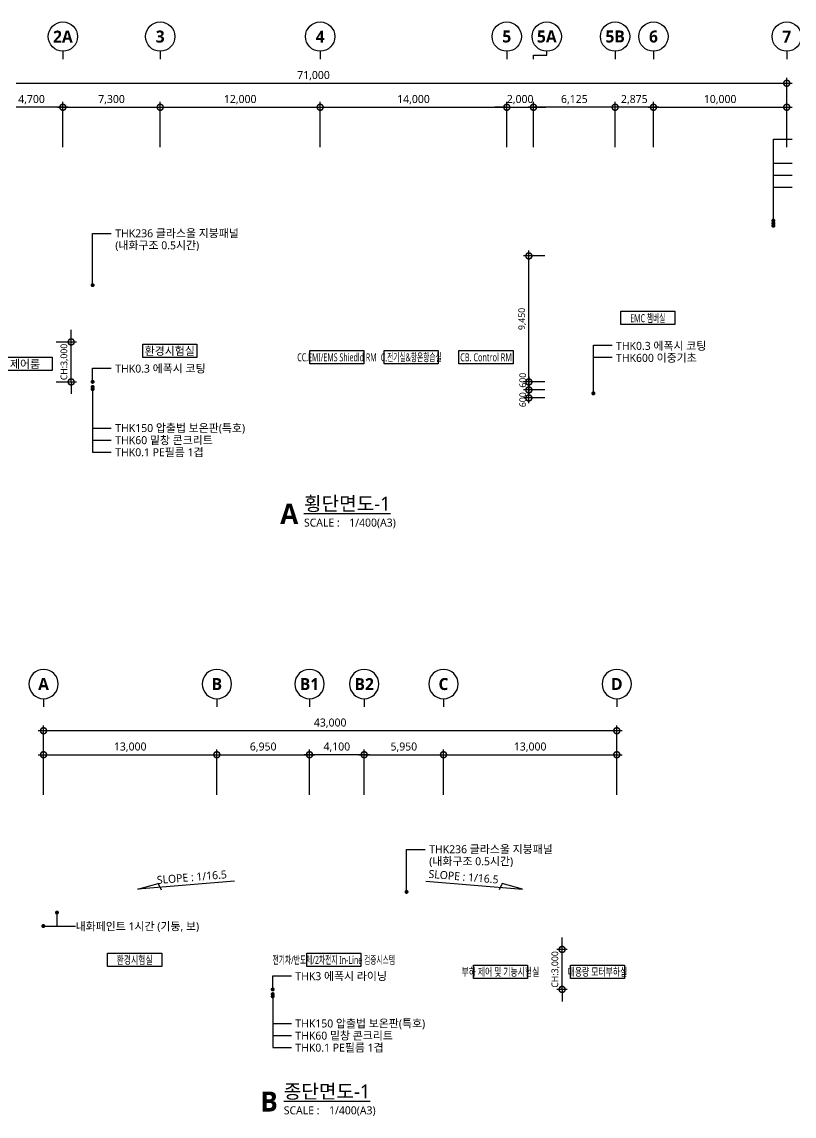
# Model space of a CAD drawing. Header units: millimetres. Extents: x 16690 to 499091, y 5875 to 101442.
# Drawn here: x 54875 to 112801, y 16945 to 98995 of the extents above; entities that cross this region are included whole.
import ezdxf
from ezdxf.enums import TextEntityAlignment as Align

# ---------------------------------------------------------------- set-up
doc = ezdxf.new("R2010")
doc.units = ezdxf.units.MM
doc.header["$LTSCALE"] = 200
doc.layers.get('DEFPOINTS').update_dxf_attribs({"color": 137})
for name, color, linetype in [('DIM', 7, 'Continuous'), ('DIM-INT', 7, 'Continuous'), ('SYM', 6, 'Continuous'), ('SYM-BUB', 3, 'Continuous'), ('SYM-LEAD', 6, 'Continuous'), ('SYM-LEVEL', 7, 'Continuous'), ('TEXT', 3, 'Continuous'), ('TEXT-NOTE', 6, 'Continuous')]:
    doc.layers.add(name, color=color, linetype=linetype)
doc.styles.add('$0$스타일1', font='malgun.ttf')
doc.styles.add('맑은고딕B', font='malgunbd.ttf')
doc.styles.add('스타일1', font='malgun.ttf')
doc.dimstyles.new('CJA', dxfattribs={"dimscale": 300, "dimtxt": 2.7, "dimasz": 1, "dimexe": 2, "dimexo": 3, "dimgap": 1, "dimtad": 1, "dimdec": 0, "dimzin": 1, "dimdsep": 46, "dimlunit": 6, "dimtxsty": '$0$스타일1', "dimblk": 'CJDOT', "dimcen": 0.09, "dimdle": 1, "dimclrd": 256, "dimclre": 256, "dimclrt": 3, "dimadec": 0, "dimazin": 0, "dimtfac": 1, "dimtdec": 0, "dimtix": 1, "dimtmove": 2, "dimatfit": 3, "dimldrblk": 'CJDOT', "dimfxl": 1, "dimtolj": 1, "dimtzin": 1, "dimarcsym": 0})
doc.dimstyles.new('DIM-QD 1', dxfattribs={"dimtxt": 3, "dimasz": 1.5, "dimexe": 1, "dimexo": 0, "dimgap": 1, "dimtad": 1, "dimdec": 3, "dimdsep": 46, "dimlunit": 6, "dimtxsty": '$0$스타일1', "dimblk1": 'ARCHTICK', "dimblk2": 'ARCHTICK', "dimsah": 1, "dimcen": 0, "dimclrd": 256, "dimclre": 256, "dimclrt": 3, "dimazin": 2, "dimtfac": 1, "dimtdec": 3, "dimtix": 1, "dimtmove": 2, "dimatfit": 3, "dimldrblk": 'ARCHTICK', "dimfxl": 1, "dimtolj": 1, "dimtzin": 0, "dimarcsym": 0})

# ---------------------------------------------------------------- blocks, each defined once
blk = doc.blocks.new('dwgtitle')
at = {"layer": 'SYM', "color": 3, "style": '스타일1'}
blk.add_text('SCALE :', height=4, dxfattribs=at).set_placement((12.25, -1.4))
for tag, p, height in [('%%UTITLE', (12.25, 6.59), 7), ('1/100', (34.89, -1.4), 4)]:
    blk.add_attdef(tag, p, '', height=height, dxfattribs=at)
at = {"layer": 'SYM', "color": 6, "style": '맑은고딕B'}
blk.add_attdef('A', text='', height=10, dxfattribs=at).set_placement((4.89, 5), align=Align.MIDDLE)
blk = doc.blocks.new('_DotSmall')
at = {"color": 0, "linetype": 'ByBlock', "const_width": 0.5}
blk.add_lwpolyline([(-0.0625, 0, 1), (0.0625, 0, 1)], format="xyb", close=True, dxfattribs=at)
blk = doc.blocks.new('*D16')
at = {"layer": 'DEFPOINTS', "color": 0, "transparency": 16777216}
for p in [(112250, 94395), (41250, 88995), (112250, 88995)]:
    blk.add_point(p, dxfattribs=at)
at = {"layer": 'DIM', "color": 7, "lineweight": -2, "transparency": 16777216}
for p, q in [((40850, 94395), (112650, 94395)), ((41250, 89595), (41250, 94795)), ((112250, 89595), (112250, 94795))]:
    blk.add_line(p, q, dxfattribs=at)
at = {"layer": 'DIM', "color": 7, "lineweight": -2, "transparency": 16777216, "xscale": 900, "yscale": 900, "zscale": 900, "rotation": 180}
blk.add_blockref('_DotSmall', (41250, 94395), dxfattribs=at)
at = {"layer": 'DIM', "color": 7, "lineweight": -2, "transparency": 16777216, "xscale": 900, "yscale": 900, "zscale": 900}
blk.add_blockref('_DotSmall', (112250, 94395), dxfattribs=at)
at = {"layer": 'DIM', "color": 3, "transparency": 16777216, "insert": (76750, 94957), "char_height": 600, "attachment_point": 5, "style": '스타일1'}
blk.add_mtext('\\A1;71,000', dxfattribs=at)
blk = doc.blocks.new('CJDOT')
blk.add_line((-2, 0), (2, 0))
at = {"const_width": 0.5}
blk.add_lwpolyline([(-0.25, 0, 1), (0.25, 0, 1)], format="xyb", close=True, dxfattribs=at)
blk = doc.blocks.new('*D18')
at = {"layer": 'DEFPOINTS', "color": 0, "transparency": 16777216}
for p in [(77250, 92595), (65250, 88995), (77250, 88995)]:
    blk.add_point(p, dxfattribs=at)
at = {"layer": 'DIM', "color": 7, "lineweight": -2, "transparency": 16777216}
for p, q in [((65250, 89595), (65250, 92995)), ((77250, 89595), (77250, 92995)), ((64850, 92595), (77650, 92595))]:
    blk.add_line(p, q, dxfattribs=at)
at = {"layer": 'DIM', "color": 7, "lineweight": -2, "transparency": 16777216, "xscale": 900, "yscale": 900, "zscale": 900, "rotation": 180}
blk.add_blockref('_DotSmall', (65250, 92595), dxfattribs=at)
at = {"layer": 'DIM', "color": 7, "lineweight": -2, "transparency": 16777216, "xscale": 900, "yscale": 900, "zscale": 900}
blk.add_blockref('_DotSmall', (77250, 92595), dxfattribs=at)
at = {"layer": 'DIM', "color": 3, "transparency": 16777216, "insert": (71250, 93157), "char_height": 600, "attachment_point": 5, "style": '스타일1'}
blk.add_mtext('\\A1;12,000', dxfattribs=at)
blk = doc.blocks.new('*D19')
at = {"layer": 'DEFPOINTS', "color": 0, "transparency": 16777216}
for p in [(112250, 92595), (102250, 88995), (112250, 88995)]:
    blk.add_point(p, dxfattribs=at)
at = {"layer": 'DIM', "color": 7, "lineweight": -2, "transparency": 16777216}
for p, q in [((102250, 89595), (102250, 92995)), ((112250, 89595), (112250, 92995)), ((101850, 92595), (112650, 92595))]:
    blk.add_line(p, q, dxfattribs=at)
at = {"layer": 'DIM', "color": 7, "lineweight": -2, "transparency": 16777216, "xscale": 900, "yscale": 900, "zscale": 900, "rotation": 180}
blk.add_blockref('_DotSmall', (102250, 92595), dxfattribs=at)
at = {"layer": 'DIM', "color": 7, "lineweight": -2, "transparency": 16777216, "xscale": 900, "yscale": 900, "zscale": 900}
blk.add_blockref('_DotSmall', (112250, 92595), dxfattribs=at)
at = {"layer": 'DIM', "color": 3, "transparency": 16777216, "insert": (107250, 93157), "char_height": 600, "attachment_point": 5, "style": '스타일1'}
blk.add_mtext('\\A1;10,000', dxfattribs=at)
blk = doc.blocks.new('*D20')
at = {"layer": 'DEFPOINTS', "color": 0, "transparency": 16777216}
for p in [(91250, 92595), (77250, 88995), (91250, 88995)]:
    blk.add_point(p, dxfattribs=at)
at = {"layer": 'DIM', "color": 7, "lineweight": -2, "transparency": 16777216}
for p, q in [((77250, 89595), (77250, 92995)), ((91250, 89595), (91250, 92995)), ((76850, 92595), (91650, 92595))]:
    blk.add_line(p, q, dxfattribs=at)
at = {"layer": 'DIM', "color": 7, "lineweight": -2, "transparency": 16777216, "xscale": 900, "yscale": 900, "zscale": 900, "rotation": 180}
blk.add_blockref('_DotSmall', (77250, 92595), dxfattribs=at)
at = {"layer": 'DIM', "color": 7, "lineweight": -2, "transparency": 16777216, "xscale": 900, "yscale": 900, "zscale": 900}
blk.add_blockref('_DotSmall', (91250, 92595), dxfattribs=at)
at = {"layer": 'DIM', "color": 3, "transparency": 16777216, "insert": (84250, 93157), "char_height": 600, "attachment_point": 5, "style": '스타일1'}
blk.add_mtext('\\A1;14,000', dxfattribs=at)
blk = doc.blocks.new('NEW_BUB')
at = {"layer": 'SYM-BUB', "color": 6}
blk.add_line((0, 3), (0, 0), dxfattribs=at)
blk.add_circle((0, 8.5), 5.5, dxfattribs=at)
at = {"layer": 'SYM-BUB', "color": 3, "style": '맑은고딕B'}
blk.add_attdef('X', text='', height=4.5, dxfattribs=at).set_placement((0, 8.5), align=Align.MIDDLE)
blk = doc.blocks.new('*D13')
at = {"layer": 'DEFPOINTS', "color": 0, "transparency": 16777216}
for p in [(56500, 45844), (56500, 40444), (99500, 40444)]:
    blk.add_point(p, dxfattribs=at)
at = {"layer": 'DIM', "color": 7, "lineweight": -2, "transparency": 16777216}
for p, q in [((56500, 41044), (56500, 46244)), ((99500, 41044), (99500, 46244)), ((99900, 45844), (56100, 45844))]:
    blk.add_line(p, q, dxfattribs=at)
at = {"layer": 'DIM', "color": 7, "lineweight": -2, "transparency": 16777216, "xscale": 900, "yscale": 900, "zscale": 900, "rotation": 180}
blk.add_blockref('_DotSmall', (56500, 45844), dxfattribs=at)
at = {"layer": 'DIM', "color": 7, "lineweight": -2, "transparency": 16777216, "xscale": 900, "yscale": 900, "zscale": 900}
blk.add_blockref('_DotSmall', (99500, 45844), dxfattribs=at)
at = {"layer": 'DIM', "color": 3, "transparency": 16777216, "insert": (78000, 46404), "char_height": 600, "attachment_point": 5, "style": '$0$스타일1'}
blk.add_mtext('\\A1;43,000', dxfattribs=at)
blk = doc.blocks.new('*D14')
at = {"layer": 'DEFPOINTS', "color": 0, "transparency": 16777216}
for p in [(69500, 44044), (56500, 40444), (69500, 40444)]:
    blk.add_point(p, dxfattribs=at)
at = {"layer": 'DIM', "color": 7, "lineweight": -2, "transparency": 16777216}
for p, q in [((56500, 41044), (56500, 44444)), ((69500, 41044), (69500, 44444)), ((56100, 44044), (69900, 44044))]:
    blk.add_line(p, q, dxfattribs=at)
at = {"layer": 'DIM', "color": 7, "lineweight": -2, "transparency": 16777216, "xscale": 900, "yscale": 900, "zscale": 900, "rotation": 180}
blk.add_blockref('_DotSmall', (56500, 44044), dxfattribs=at)
at = {"layer": 'DIM', "color": 7, "lineweight": -2, "transparency": 16777216, "xscale": 900, "yscale": 900, "zscale": 900}
blk.add_blockref('_DotSmall', (69500, 44044), dxfattribs=at)
at = {"layer": 'DIM', "color": 3, "transparency": 16777216, "insert": (63000, 44606), "char_height": 600, "attachment_point": 5, "style": '$0$스타일1'}
blk.add_mtext('\\A1;13,000', dxfattribs=at)
blk = doc.blocks.new('*D15')
at = {"layer": 'DEFPOINTS', "color": 0, "transparency": 16777216}
for p in [(99500, 44044), (86500, 40444), (99500, 40444)]:
    blk.add_point(p, dxfattribs=at)
at = {"layer": 'DIM', "color": 7, "lineweight": -2, "transparency": 16777216}
for p, q in [((86500, 41044), (86500, 44444)), ((99500, 41044), (99500, 44444)), ((86100, 44044), (99900, 44044))]:
    blk.add_line(p, q, dxfattribs=at)
at = {"layer": 'DIM', "color": 7, "lineweight": -2, "transparency": 16777216, "xscale": 900, "yscale": 900, "zscale": 900, "rotation": 180}
blk.add_blockref('_DotSmall', (86500, 44044), dxfattribs=at)
at = {"layer": 'DIM', "color": 7, "lineweight": -2, "transparency": 16777216, "xscale": 900, "yscale": 900, "zscale": 900}
blk.add_blockref('_DotSmall', (99500, 44044), dxfattribs=at)
at = {"layer": 'DIM', "color": 3, "transparency": 16777216, "insert": (93000, 44606), "char_height": 600, "attachment_point": 5, "style": '$0$스타일1'}
blk.add_mtext('\\A1;13,000', dxfattribs=at)
blk = doc.blocks.new('*D44')
at = {"layer": 'DEFPOINTS', "color": 0, "transparency": 16777216}
for p in [(92905, 81445), (94705, 81445), (94705, 71995)]:
    blk.add_point(p, dxfattribs=at)
at = {"layer": 'DIM-INT', "color": 7, "lineweight": -2, "transparency": 16777216}
for p, q in [((94105, 81445), (92505, 81445)), ((92905, 71595), (92905, 81845)), ((94105, 71995), (92505, 71995))]:
    blk.add_line(p, q, dxfattribs=at)
at = {"layer": 'DIM-INT', "color": 7, "lineweight": -2, "transparency": 16777216, "xscale": 900, "yscale": 900, "zscale": 900}
for p, rotation in [((92905, 81445), 90), ((92905, 71995), 270)]:
    blk.add_blockref('_DotSmall', p, dxfattribs=dict(at, rotation=rotation))
at = {"layer": 'DIM-INT', "color": 3, "transparency": 16777216, "insert": (92405, 76720), "char_height": 500, "attachment_point": 5, "rotation": 90, "style": '스타일1'}
blk.add_mtext('\\A1;9,450', dxfattribs=at)
blk = doc.blocks.new('room-1')
at = {"layer": 'TEXT-NOTE', "color": 6}
for p, q in [((0, 5), (20.29, 5)), ((0, 0), (0, 5)), ((20.29, 5), (20.29, 0)), ((20.29, 0), (0, 0))]:
    blk.add_line(p, q, dxfattribs=at)
at = {"layer": 'TEXT-NOTE', "color": 3, "style": '스타일1'}
blk.add_attdef('실명', text='', height=3, dxfattribs=at).set_placement((10.15, 2.59), align=Align.MIDDLE)
blk = doc.blocks.new('*D71')
at = {"layer": 'DEFPOINTS', "color": 0, "transparency": 16777216}
for p in [(92905, 71395), (94705, 71995), (94705, 71395)]:
    blk.add_point(p, dxfattribs=at)
at = {"layer": 'DIM-INT', "color": 7, "lineweight": -2, "transparency": 16777216}
for p, q in [((92905, 72395), (92905, 70995)), ((94105, 71995), (92505, 71995)), ((94105, 71395), (92505, 71395))]:
    blk.add_line(p, q, dxfattribs=at)
at = {"layer": 'DIM-INT', "color": 7, "lineweight": -2, "transparency": 16777216, "xscale": 900, "yscale": 900, "zscale": 900}
for p, rotation in [((92905, 71995), 90), ((92905, 71395), 270)]:
    blk.add_blockref('_DotSmall', p, dxfattribs=dict(at, rotation=rotation))
at = {"layer": 'DIM-INT', "color": 3, "transparency": 16777216, "insert": (92447, 72125), "char_height": 500, "attachment_point": 5, "rotation": 90, "style": '스타일1'}
blk.add_mtext('\\A1;600', dxfattribs=at)
blk = doc.blocks.new('*D72')
at = {"layer": 'DEFPOINTS', "color": 0, "transparency": 16777216}
for p in [(92905, 71395), (94705, 71395), (94705, 70795)]:
    blk.add_point(p, dxfattribs=at)
at = {"layer": 'DIM-INT', "color": 7, "lineweight": -2, "transparency": 16777216}
for p, q in [((94105, 71395), (92505, 71395)), ((92905, 70395), (92905, 71795)), ((94105, 70795), (92505, 70795))]:
    blk.add_line(p, q, dxfattribs=at)
at = {"layer": 'DIM-INT', "color": 7, "lineweight": -2, "transparency": 16777216, "xscale": 900, "yscale": 900, "zscale": 900}
for p, rotation in [((92905, 71395), 90), ((92905, 70795), 270)]:
    blk.add_blockref('_DotSmall', p, dxfattribs=dict(at, rotation=rotation))
at = {"layer": 'DIM-INT', "color": 3, "transparency": 16777216, "insert": (92447, 70665), "char_height": 500, "attachment_point": 5, "rotation": 90, "style": '스타일1'}
blk.add_mtext('\\A1;600', dxfattribs=at)
blk = doc.blocks.new('*D76')
at = {"layer": 'DEFPOINTS', "color": 0, "transparency": 16777216}
for p in [(95398, 29444), (96370, 29444), (96370, 26444)]:
    blk.add_point(p, dxfattribs=at)
at = {"layer": 'DIM-INT', "color": 7, "lineweight": -2, "transparency": 16777216}
for p, q in [((95398, 29444), (95398, 30344)), ((95770, 29444), (94998, 29444)), ((95398, 26444), (95398, 29444)), ((95770, 26444), (94998, 26444)), ((95398, 26444), (95398, 25544))]:
    blk.add_line(p, q, dxfattribs=at)
at = {"layer": 'DIM-INT', "color": 7, "lineweight": -2, "transparency": 16777216, "xscale": 900, "yscale": 900, "zscale": 900}
for p, rotation in [((95398, 29444), 270), ((95398, 26444), 90)]:
    blk.add_blockref('_DotSmall', p, dxfattribs=dict(at, rotation=rotation))
at = {"layer": 'DIM-INT', "color": 3, "transparency": 16777216, "insert": (94898, 27944), "char_height": 500, "attachment_point": 5, "rotation": 90, "style": '스타일1'}
blk.add_mtext('\\A1;CH:3,000', dxfattribs=at)
blk = doc.blocks.new('*D79')
at = {"layer": 'DEFPOINTS', "color": 0, "transparency": 16777216}
for p in [(56859, 74995), (58571, 74995), (56859, 71995)]:
    blk.add_point(p, dxfattribs=at)
at = {"layer": 'DIM-INT', "color": 7, "lineweight": -2, "transparency": 16777216}
for p, q in [((58571, 74995), (58571, 75895)), ((57459, 74995), (58971, 74995)), ((58571, 71995), (58571, 74995)), ((57459, 71995), (58971, 71995)), ((58571, 71995), (58571, 71095))]:
    blk.add_line(p, q, dxfattribs=at)
at = {"layer": 'DIM-INT', "color": 7, "lineweight": -2, "transparency": 16777216, "xscale": 900, "yscale": 900, "zscale": 900}
for p, rotation in [((58571, 74995), 270), ((58571, 71995), 90)]:
    blk.add_blockref('_DotSmall', p, dxfattribs=dict(at, rotation=rotation))
at = {"layer": 'DIM-INT', "color": 3, "transparency": 16777216, "insert": (58071, 73495), "char_height": 500, "attachment_point": 5, "rotation": 90, "style": '스타일1'}
blk.add_mtext('\\A1;CH:3,000', dxfattribs=at)
blk = doc.blocks.new('_ARCHTICK')
at = {"color": 0, "linetype": 'ByBlock', "const_width": 0.15}
blk.add_lwpolyline([(-0.5, -0.5), (0.5, 0.5)], dxfattribs=at)
blk = doc.blocks.new('SLOPE22')
at = {"layer": 'SYM-LEVEL', "color": 6}
blk.add_lwpolyline([(-36.41, 0), (0, 0), (-7.75, 1.5), (-8.7, -1)], dxfattribs=at)
at = {"layer": 'SYM-LEVEL', "color": 3, "style": '스타일1'}
blk.add_attdef('SLOPE:1/100', text='', height=3, dxfattribs=at).set_placement((-9.25, 1.33), align=Align.RIGHT)
blk = doc.blocks.new('*D125')
at = {"layer": 'DEFPOINTS', "color": 0, "transparency": 16777216}
for p in [(65250, 92595), (57950, 88995), (65250, 88995)]:
    blk.add_point(p, dxfattribs=at)
at = {"layer": 'DIM', "color": 7, "lineweight": -2, "transparency": 16777216}
for p, q in [((57950, 89595), (57950, 92995)), ((65250, 89595), (65250, 92995)), ((57550, 92595), (65650, 92595))]:
    blk.add_line(p, q, dxfattribs=at)
at = {"layer": 'DIM', "color": 7, "lineweight": -2, "transparency": 16777216, "xscale": 900, "yscale": 900, "zscale": 900, "rotation": 180}
blk.add_blockref('_DotSmall', (57950, 92595), dxfattribs=at)
at = {"layer": 'DIM', "color": 7, "lineweight": -2, "transparency": 16777216, "xscale": 900, "yscale": 900, "zscale": 900}
blk.add_blockref('_DotSmall', (65250, 92595), dxfattribs=at)
at = {"layer": 'DIM', "color": 3, "transparency": 16777216, "insert": (61600, 93155), "char_height": 600, "attachment_point": 5, "style": '스타일1'}
blk.add_mtext('\\A1;7,300', dxfattribs=at)
blk = doc.blocks.new('*D126')
at = {"layer": 'DEFPOINTS', "color": 0, "transparency": 16777216}
for p in [(93250, 92595), (91250, 88995), (93250, 88995)]:
    blk.add_point(p, dxfattribs=at)
at = {"layer": 'DIM', "color": 7, "lineweight": -2, "transparency": 16777216}
for p, q in [((91250, 89595), (91250, 92995)), ((93250, 89595), (93250, 92995)), ((91250, 92595), (90350, 92595)), ((91250, 92595), (93250, 92595)), ((93250, 92595), (94150, 92595))]:
    blk.add_line(p, q, dxfattribs=at)
at = {"layer": 'DIM', "color": 7, "lineweight": -2, "transparency": 16777216, "xscale": 900, "yscale": 900, "zscale": 900}
blk.add_blockref('_DotSmall', (91250, 92595), dxfattribs=at)
at = {"layer": 'DIM', "color": 7, "lineweight": -2, "transparency": 16777216, "xscale": 900, "yscale": 900, "zscale": 900, "rotation": 180}
blk.add_blockref('_DotSmall', (93250, 92595), dxfattribs=at)
at = {"layer": 'DIM', "color": 3, "transparency": 16777216, "insert": (92250, 93155), "char_height": 600, "attachment_point": 5, "style": '스타일1'}
blk.add_mtext('\\A1;2,000', dxfattribs=at)
blk = doc.blocks.new('*D127')
at = {"layer": 'DEFPOINTS', "color": 0, "transparency": 16777216}
for p in [(93250, 92595), (93250, 88995), (99375, 88995)]:
    blk.add_point(p, dxfattribs=at)
at = {"layer": 'DIM', "color": 7, "lineweight": -2, "transparency": 16777216}
for p, q in [((93250, 89595), (93250, 92995)), ((99375, 89595), (99375, 92995)), ((99775, 92595), (92850, 92595))]:
    blk.add_line(p, q, dxfattribs=at)
at = {"layer": 'DIM', "color": 7, "lineweight": -2, "transparency": 16777216, "xscale": 900, "yscale": 900, "zscale": 900, "rotation": 180}
blk.add_blockref('_DotSmall', (93250, 92595), dxfattribs=at)
at = {"layer": 'DIM', "color": 7, "lineweight": -2, "transparency": 16777216, "xscale": 900, "yscale": 900, "zscale": 900}
blk.add_blockref('_DotSmall', (99375, 92595), dxfattribs=at)
at = {"layer": 'DIM', "color": 3, "transparency": 16777216, "insert": (96313, 93157), "char_height": 600, "attachment_point": 5, "style": '스타일1'}
blk.add_mtext('\\A1;6,125', dxfattribs=at)
blk = doc.blocks.new('*D128')
at = {"layer": 'DEFPOINTS', "color": 0, "transparency": 16777216}
for p in [(99375, 92595), (99375, 88995), (102250, 88995)]:
    blk.add_point(p, dxfattribs=at)
at = {"layer": 'DIM', "color": 7, "lineweight": -2, "transparency": 16777216}
for p, q in [((99375, 89595), (99375, 92995)), ((102250, 89595), (102250, 92995)), ((102650, 92595), (98975, 92595))]:
    blk.add_line(p, q, dxfattribs=at)
at = {"layer": 'DIM', "color": 7, "lineweight": -2, "transparency": 16777216, "xscale": 900, "yscale": 900, "zscale": 900, "rotation": 180}
blk.add_blockref('_DotSmall', (99375, 92595), dxfattribs=at)
at = {"layer": 'DIM', "color": 7, "lineweight": -2, "transparency": 16777216, "xscale": 900, "yscale": 900, "zscale": 900}
blk.add_blockref('_DotSmall', (102250, 92595), dxfattribs=at)
at = {"layer": 'DIM', "color": 3, "transparency": 16777216, "insert": (100812, 93155), "char_height": 600, "attachment_point": 5, "style": '스타일1'}
blk.add_mtext('\\A1;2,875', dxfattribs=at)
blk = doc.blocks.new('*D129')
at = {"layer": 'DEFPOINTS', "color": 0, "transparency": 16777216}
for p in [(53250, 92595), (53250, 88995), (57950, 88995)]:
    blk.add_point(p, dxfattribs=at)
at = {"layer": 'DIM', "color": 7, "lineweight": -2, "transparency": 16777216}
for p, q in [((53250, 89595), (53250, 92995)), ((57950, 89595), (57950, 92995)), ((58350, 92595), (52850, 92595))]:
    blk.add_line(p, q, dxfattribs=at)
at = {"layer": 'DIM', "color": 7, "lineweight": -2, "transparency": 16777216, "xscale": 900, "yscale": 900, "zscale": 900, "rotation": 180}
blk.add_blockref('_DotSmall', (53250, 92595), dxfattribs=at)
at = {"layer": 'DIM', "color": 7, "lineweight": -2, "transparency": 16777216, "xscale": 900, "yscale": 900, "zscale": 900}
blk.add_blockref('_DotSmall', (57950, 92595), dxfattribs=at)
at = {"layer": 'DIM', "color": 3, "transparency": 16777216, "insert": (55600, 93155), "char_height": 600, "attachment_point": 5, "style": '스타일1'}
blk.add_mtext('\\A1;4,700', dxfattribs=at)
blk = doc.blocks.new('*D139')
at = {"layer": 'DEFPOINTS', "color": 0, "transparency": 16777216}
for p in [(76450, 44044), (69500, 40444), (76450, 40444)]:
    blk.add_point(p, dxfattribs=at)
at = {"layer": 'DIM', "color": 7, "lineweight": -2, "transparency": 16777216}
for p, q in [((69500, 41044), (69500, 44444)), ((76450, 41044), (76450, 44444)), ((69100, 44044), (76850, 44044))]:
    blk.add_line(p, q, dxfattribs=at)
at = {"layer": 'DIM', "color": 7, "lineweight": -2, "transparency": 16777216, "xscale": 900, "yscale": 900, "zscale": 900, "rotation": 180}
blk.add_blockref('_DotSmall', (69500, 44044), dxfattribs=at)
at = {"layer": 'DIM', "color": 7, "lineweight": -2, "transparency": 16777216, "xscale": 900, "yscale": 900, "zscale": 900}
blk.add_blockref('_DotSmall', (76450, 44044), dxfattribs=at)
at = {"layer": 'DIM', "color": 3, "transparency": 16777216, "insert": (72975, 44604), "char_height": 600, "attachment_point": 5, "style": '$0$스타일1'}
blk.add_mtext('\\A1;6,950', dxfattribs=at)
blk = doc.blocks.new('*D140')
at = {"layer": 'DEFPOINTS', "color": 0, "transparency": 16777216}
for p in [(76450, 44044), (76450, 40444), (80550, 40444)]:
    blk.add_point(p, dxfattribs=at)
at = {"layer": 'DIM', "color": 7, "lineweight": -2, "transparency": 16777216}
for p, q in [((76450, 41044), (76450, 44444)), ((80550, 41044), (80550, 44444)), ((80950, 44044), (76050, 44044))]:
    blk.add_line(p, q, dxfattribs=at)
at = {"layer": 'DIM', "color": 7, "lineweight": -2, "transparency": 16777216, "xscale": 900, "yscale": 900, "zscale": 900, "rotation": 180}
blk.add_blockref('_DotSmall', (76450, 44044), dxfattribs=at)
at = {"layer": 'DIM', "color": 7, "lineweight": -2, "transparency": 16777216, "xscale": 900, "yscale": 900, "zscale": 900}
blk.add_blockref('_DotSmall', (80550, 44044), dxfattribs=at)
at = {"layer": 'DIM', "color": 3, "transparency": 16777216, "insert": (78500, 44606), "char_height": 600, "attachment_point": 5, "style": '$0$스타일1'}
blk.add_mtext('\\A1;4,100', dxfattribs=at)
blk = doc.blocks.new('*D141')
at = {"layer": 'DEFPOINTS', "color": 0, "transparency": 16777216}
for p in [(86500, 44044), (80550, 40444), (86500, 40444)]:
    blk.add_point(p, dxfattribs=at)
at = {"layer": 'DIM', "color": 7, "lineweight": -2, "transparency": 16777216}
for p, q in [((80550, 41044), (80550, 44444)), ((86500, 41044), (86500, 44444)), ((80150, 44044), (86900, 44044))]:
    blk.add_line(p, q, dxfattribs=at)
at = {"layer": 'DIM', "color": 7, "lineweight": -2, "transparency": 16777216, "xscale": 900, "yscale": 900, "zscale": 900, "rotation": 180}
blk.add_blockref('_DotSmall', (80550, 44044), dxfattribs=at)
at = {"layer": 'DIM', "color": 7, "lineweight": -2, "transparency": 16777216, "xscale": 900, "yscale": 900, "zscale": 900}
blk.add_blockref('_DotSmall', (86500, 44044), dxfattribs=at)
at = {"layer": 'DIM', "color": 3, "transparency": 16777216, "insert": (83525, 44604), "char_height": 600, "attachment_point": 5, "style": '$0$스타일1'}
blk.add_mtext('\\A1;5,950', dxfattribs=at)

msp = doc.modelspace()

# ---------------------------------------------------------------- linework, layer by layer
at = {"layer": 'SYM-BUB', "color": 6}
msp.add_lwpolyline([(93250, 96194.9), (93250, 96494.9), (94250, 96494.9), (94250, 96794.9)], dxfattribs=at)
msp.add_circle((94250, 97894.9), 1100, dxfattribs=at)

# ---------------------------------------------------------------- block references
at = {"layer": 'SYM', "xscale": 150, "yscale": 150, "zscale": 150}
for p, values in [((74197.4, 61358.6), {'%%UTITLE': '%%u횡단면도-1', '1/100': '1/400(A3)', 'A': 'A'}), ((72681.7, 17287), {'%%UTITLE': '%%u종단면도-1', '1/100': '1/400(A3)', 'A': 'B'})]:
    msp.add_blockref('dwgtitle', p, dxfattribs=at).add_auto_attribs(values)
at = {"layer": 'SYM-BUB', "xscale": 200.0000000000001, "yscale": 200.0000000000001, "zscale": 200.0000000000001}
for p, values in [((57950, 96194.9), {'X': '2A'}), ((65250, 96194.9), {'X': '3'}), ((77250, 96194.9), {'X': '4'}), ((91250, 96194.9), {'X': '5'}), ((99375, 96194.9), {'X': '5B'}), ((102250, 96194.9), {'X': '6'}), ((112250, 96194.9), {'X': '7'})]:
    msp.add_blockref('NEW_BUB', p, dxfattribs=at).add_auto_attribs(values)
at = {"layer": 'SYM-BUB'}
ref = msp.add_blockref('NEW_BUB', (56500, 47643.6), dxfattribs=dict(at, xscale=-200.0000000000001, yscale=200.0000000000001, zscale=200.0000000000001))
ref.add_attrib('X', 'A', dxfattribs={"color": 3, "height": 900, "style": '맑은고딕B'}).set_placement((56500, 49343.6), align=Align.MIDDLE)
ref = msp.add_blockref('NEW_BUB', (69500, 47643.6), dxfattribs=dict(at, xscale=-200.0000000000001, yscale=200.0000000000001, zscale=200.0000000000001))
ref.add_attrib('X', 'B', dxfattribs={"color": 3, "height": 900, "style": '맑은고딕B'}).set_placement((69500, 49343.6), align=Align.MIDDLE)
ref = msp.add_blockref('NEW_BUB', (76450, 47643.6), dxfattribs=dict(at, xscale=-200.0000000000001, yscale=200.0000000000001, zscale=200.0000000000001))
ref.add_attrib('X', 'B1', dxfattribs={"color": 3, "height": 900, "style": '맑은고딕B'}).set_placement((76450, 49343.6), align=Align.MIDDLE)
ref = msp.add_blockref('NEW_BUB', (80550, 47643.6), dxfattribs=dict(at, xscale=-200.0000000000001, yscale=200.0000000000001, zscale=200.0000000000001))
ref.add_attrib('X', 'B2', dxfattribs={"color": 3, "height": 900, "style": '맑은고딕B'}).set_placement((80550, 49343.6), align=Align.MIDDLE)
ref = msp.add_blockref('NEW_BUB', (86500, 47643.6), dxfattribs=dict(at, xscale=-200.0000000000001, yscale=200.0000000000001, zscale=200.0000000000001))
ref.add_attrib('X', 'C', dxfattribs={"color": 3, "height": 900, "style": '맑은고딕B'}).set_placement((86500, 49343.6), align=Align.MIDDLE)
ref = msp.add_blockref('NEW_BUB', (99500, 47643.6), dxfattribs=dict(at, xscale=-200.0000000000001, yscale=200.0000000000001, zscale=200.0000000000001))
ref.add_attrib('X', 'D', dxfattribs={"color": 3, "height": 900, "style": '맑은고딕B'}).set_placement((99500, 49343.6), align=Align.MIDDLE)
at = {"layer": 'SYM-LEVEL'}
ref = msp.add_blockref('SLOPE22', (63574.6, 33960.4), dxfattribs=dict(at, xscale=-200.0000000001909, yscale=200.0000000001909, zscale=200.0000000001909, rotation=4.76364169069293))
ref.add_attrib('SLOPE:1/100', 'SLOPE : 1/16.5', dxfattribs={"color": 3, "height": 600, "rotation": 4.763642, "style": '스타일1'}).set_placement((70267, 34784), align=Align.RIGHT)
at = {"layer": 'SYM-LEVEL', "xscale": 200.0000000001909, "yscale": 200.0000000001909, "zscale": 200.0000000001909, "rotation": 355.236358309307}
msp.add_blockref('SLOPE22', (92425.4, 33960.4), dxfattribs=at).add_auto_attribs({'SLOPE:1/100': 'SLOPE : 1/16.5'})
at = {"layer": 'TEXT-NOTE'}
ref = msp.add_blockref('room-1', (99794.1, 76291.4), dxfattribs=dict(at, xscale=200.000000000167, yscale=200.000000000167, zscale=200.000000000167))
ref.add_attrib('실명', 'EMC 챔버실', dxfattribs={"color": 3, "height": 600, "style": '스타일1', "width": 0.6}).set_placement((101823.5, 76791.4), align=Align.MIDDLE)
ref = msp.add_blockref('room-1', (63939.6, 73833.3), dxfattribs=dict(at, xscale=200.000000000167, yscale=200.000000000167, zscale=200.000000000167))
ref.add_attrib('실명', '환경시험실', dxfattribs={"color": 3, "height": 600, "style": '스타일1'}).set_placement((65969, 74333.3), align=Align.MIDDLE)
ref = msp.add_blockref('room-1', (53082.9, 72853.3), dxfattribs=dict(at, xscale=200.000000000167, yscale=200.000000000167, zscale=200.000000000167))
ref.add_attrib('실명', '제어룸', dxfattribs={"color": 3, "height": 600, "style": '스타일1'}).set_placement((55112.3, 73353.3), align=Align.MIDDLE)
ref = msp.add_blockref('room-1', (76478.1, 73356.6), dxfattribs=dict(at, xscale=200.000000000167, yscale=200.000000000167, zscale=200.000000000167))
ref.add_attrib('실명', 'CC.EMI/EMS Shiedld RM', dxfattribs={"color": 3, "height": 600, "style": '스타일1', "width": 0.6}).set_placement((78507.5, 73856.6), align=Align.MIDDLE)
ref = msp.add_blockref('room-1', (82053.3, 73356.6), dxfattribs=dict(at, xscale=200.000000000167, yscale=200.000000000167, zscale=200.000000000167))
ref.add_attrib('실명', 'C.전기실&항온항습실', dxfattribs={"color": 3, "height": 600, "style": '스타일1', "width": 0.6}).set_placement((84082.8, 73856.6), align=Align.MIDDLE)
ref = msp.add_blockref('room-1', (87662.8, 73356.6), dxfattribs=dict(at, xscale=200.000000000167, yscale=200.000000000167, zscale=200.000000000167))
ref.add_attrib('실명', 'CB. Control RM', dxfattribs={"color": 3, "height": 600, "style": '스타일1', "width": 0.7}).set_placement((89692.3, 73856.6), align=Align.MIDDLE)
ref = msp.add_blockref('room-1', (61302.7, 28170.6), dxfattribs=dict(at, xscale=200.000000000167, yscale=200.000000000167, zscale=200.000000000167))
ref.add_attrib('실명', '환경시험실', dxfattribs={"color": 3, "height": 600, "style": '스타일1', "width": 0.7}).set_placement((63332.2, 28670.6), align=Align.MIDDLE)
ref = msp.add_blockref('room-1', (76242.7, 28170.6), dxfattribs=dict(at, xscale=200.000000000167, yscale=200.000000000167, zscale=200.000000000167))
ref.add_attrib('실명', '전기차/반도체/2차전지 In-Line 검증시스템', dxfattribs={"color": 3, "height": 600, "style": '스타일1', "width": 0.6}).set_placement((78272.2, 28670.6), align=Align.MIDDLE)
ref = msp.add_blockref('room-1', (88741.9, 27272.5), dxfattribs=dict(at, xscale=200.000000000167, yscale=200.000000000167, zscale=200.000000000167))
ref.add_attrib('실명', '부하 제어 및 기능시험실', dxfattribs={"color": 3, "height": 600, "style": '스타일1', "width": 0.7}).set_placement((90771.3, 27772.5), align=Align.MIDDLE)
ref = msp.add_blockref('room-1', (96019.2, 27272.5), dxfattribs=dict(at, xscale=200.000000000167, yscale=200.000000000167, zscale=200.000000000167))
ref.add_attrib('실명', '대용량 모터부하실', dxfattribs={"color": 3, "height": 600, "style": '스타일1', "width": 0.7}).set_placement((98048.6, 27772.5), align=Align.MIDDLE)

# ---------------------------------------------------------------- texts
at = {"layer": 'SYM-BUB', "color": 3, "style": '맑은고딕B'}
msp.add_attdef('5A', text='X', height=900, dxfattribs=at).set_placement((94250, 97894.9), align=Align.MIDDLE)
at = {"layer": 'TEXT', "color": 3, "style": '스타일1'}
for s, p in [('THK236 글라스울 지붕패널', (61882.6, 82842.9)), ('(내화구조 0.5시간)', (61882.6, 81942.9)), ('THK0.3 에폭시 코팅', (99442.6, 74400.9)), ('THK600 이중기초', (99442.6, 73500.9)), ('THK0.3 에폭시 코팅', (61882.6, 72698)), ('THK150 압출법 보온판(특호) ', (61882.6, 68240.9)), ('THK60 밑창 콘크리트 ', (61882.6, 67328.9)), ('THK0.1 PE필름 1겹 ', (61882.6, 66425.6)), ('THK236 글라스울 지붕패널', (85429.6, 36655.2)), ('(내화구조 0.5시간)', (85429.6, 35755.2)), ('내화페인트 1시간 (기둥, 보)', (58907.6, 30875.4)), ('THK3 에폭시 라이닝', (75390, 27138.3)), ('THK150 압출법 보온판(특호) ', (75390, 23591.2)), ('THK60 밑창 콘크리트 ', (75390, 22679.2)), ('THK0.1 PE필름 1겹 ', (75390, 21775.9))]:
    msp.add_text(s, height=600, dxfattribs=at).set_placement(p)

# ---------------------------------------------------------------- dimensions: what is measured, and where the dimension line sits
at = {"layer": 'DIM'}
for base, p1, p2, angle, override, picture, middle in [((112250, 94394.9), (41250, 88994.9), (112250, 88994.9), 180, {"dimscale": 200, "dimtxt": 3, "dimasz": 4.5, "dimtxsty": '스타일1', "dimblk1": 'DotSmall', "dimblk2": 'DotSmall', "dimsah": 1, "dimdle": 2, "dimclrd": 7, "dimclre": 7}, '*D16', (76750, 94956.9)), ((53250, 92594.9), (57950, 88994.9), (53250, 88994.9), 180, {"dimscale": 200, "dimtxt": 3, "dimasz": 4.5, "dimtxsty": '스타일1', "dimblk1": 'DotSmall', "dimblk2": 'DotSmall', "dimsah": 1, "dimdle": 2, "dimclrd": 7, "dimclre": 7}, '*D129', (55600, 93155.3)), ((77250, 92594.9), (65250, 88994.9), (77250, 88994.9), 180, {"dimscale": 200, "dimtxt": 3, "dimasz": 4.5, "dimtxsty": '스타일1', "dimblk1": 'DotSmall', "dimblk2": 'DotSmall', "dimsah": 1, "dimdle": 2, "dimclrd": 7, "dimclre": 7}, '*D18', (71250, 93156.9)), ((93250, 92594.9), (99375, 88994.9), (93250, 88994.9), 180, {"dimscale": 200, "dimtxt": 3, "dimasz": 4.5, "dimtxsty": '스타일1', "dimblk1": 'DotSmall', "dimblk2": 'DotSmall', "dimsah": 1, "dimdle": 2, "dimclrd": 7, "dimclre": 7}, '*D127', (96312.5, 93156.9)), ((99375, 92594.9), (102250, 88994.9), (99375, 88994.9), 180, {"dimscale": 200, "dimtxt": 3, "dimasz": 4.5, "dimtxsty": '스타일1', "dimblk1": 'DotSmall', "dimblk2": 'DotSmall', "dimsah": 1, "dimdle": 2, "dimclrd": 7, "dimclre": 7}, '*D128', (100812.5, 93155.3)), ((56500, 45843.6), (99500, 40443.6), (56500, 40443.6), 0, {"dimscale": 200, "dimtxt": 3, "dimasz": 4.5, "dimblk1": 'DotSmall', "dimblk2": 'DotSmall', "dimsah": 1, "dimdle": 2, "dimclrd": 7, "dimclre": 7}, '*D13', (78000, 46404)), ((69500, 44043.6), (56500, 40443.6), (69500, 40443.6), 180, {"dimscale": 200, "dimtxt": 3, "dimasz": 4.5, "dimblk1": 'DotSmall', "dimblk2": 'DotSmall', "dimsah": 1, "dimdle": 2, "dimclrd": 7, "dimclre": 7}, '*D14', (63000, 44605.6)), ((76450, 44043.6), (69500, 40443.6), (76450, 40443.6), 0, {"dimscale": 200, "dimtxt": 3, "dimasz": 4.5, "dimblk1": 'DotSmall', "dimblk2": 'DotSmall', "dimsah": 1, "dimdle": 2, "dimclrd": 7, "dimclre": 7}, '*D139', (72975, 44604)), ((76450, 44043.6), (80550, 40443.6), (76450, 40443.6), 180, {"dimscale": 200, "dimtxt": 3, "dimasz": 4.5, "dimblk1": 'DotSmall', "dimblk2": 'DotSmall', "dimsah": 1, "dimdle": 2, "dimclrd": 7, "dimclre": 7}, '*D140', (78500, 44605.6)), ((86500, 44043.6), (80550, 40443.6), (86500, 40443.6), 0, {"dimscale": 200, "dimtxt": 3, "dimasz": 4.5, "dimblk1": 'DotSmall', "dimblk2": 'DotSmall', "dimsah": 1, "dimdle": 2, "dimclrd": 7, "dimclre": 7}, '*D141', (83525, 44604)), ((99500, 44043.6), (86500, 40443.6), (99500, 40443.6), 0, {"dimscale": 200, "dimtxt": 3, "dimasz": 4.5, "dimblk1": 'DotSmall', "dimblk2": 'DotSmall', "dimsah": 1, "dimdle": 2, "dimclrd": 7, "dimclre": 7}, '*D15', (93000, 44605.6))]:
    dim = msp.add_linear_dim(base=base, p1=p1, p2=p2, angle=angle, dimstyle='CJA', override=override, dxfattribs=at)
    dim.commit()
    dim.dimension.update_dxf_attribs({"geometry": picture, "text_midpoint": middle})
for base, p1, p2, picture, middle in [((65250, 92594.9), (57950, 88994.9), (65250, 88994.9), '*D125', (61600, 93155.3)), ((91250, 92594.9), (77250, 88994.9), (91250, 88994.9), '*D20', (84250, 93156.9)), ((93250, 92594.9), (91250, 88994.9), (93250, 88994.9), '*D126', (92250, 93155.3)), ((112250, 92594.9), (102250, 88994.9), (112250, 88994.9), '*D19', (107250, 93156.9))]:
    dim = msp.add_linear_dim(base=base, p1=p1, p2=p2, dimstyle='CJA', override={"dimscale": 200, "dimtxt": 3, "dimasz": 4.5, "dimtxsty": '스타일1', "dimblk1": 'DotSmall', "dimblk2": 'DotSmall', "dimsah": 1, "dimdle": 2, "dimclrd": 7, "dimclre": 7}, dxfattribs=at)
    dim.commit()
    dim.dimension.update_dxf_attribs({"geometry": picture, "text_midpoint": middle})
at = {"layer": 'DIM-INT'}
dim = msp.add_linear_dim(base=(92905.5, 81444.9), p1=(94705.5, 71994.9), p2=(94705.5, 81444.9), angle=270, dimstyle='CJA', override={"dimscale": 200, "dimtxt": 2.5, "dimasz": 4.5, "dimlunit": 6, "dimtxsty": '스타일1', "dimblk1": 'DotSmall', "dimblk2": 'DotSmall', "dimsah": 1, "dimdle": 2, "dimclrd": 7, "dimclre": 7}, dxfattribs=at)
dim.commit()
dim.dimension.update_dxf_attribs({"geometry": '*D44', "text_midpoint": (92405.2, 76719.9)})
for base, p1, p2, picture, middle in [((58571.2, 74994.9), (56859.4, 71994.9), (56859.4, 74994.9), '*D79', (58070.9, 73494.9)), ((95398.2, 29443.6), (96370, 26443.6), (96370, 29443.6), '*D76', (94898, 27943.6))]:
    dim = msp.add_linear_dim(base=base, p1=p1, p2=p2, angle=270, text='CH:<>', dimstyle='CJA', override={"dimscale": 200, "dimtxt": 2.5, "dimasz": 4.5, "dimlunit": 6, "dimtxsty": '스타일1', "dimblk1": 'DotSmall', "dimblk2": 'DotSmall', "dimsah": 1, "dimdle": 2, "dimclrd": 7, "dimclre": 7}, dxfattribs=at)
    dim.commit()
    dim.dimension.update_dxf_attribs({"geometry": picture, "text_midpoint": middle})
for p1, angle, picture, middle in [((94705.5, 71994.9), 90, '*D71', (92447.1, 72125)), ((94705.5, 70794.9), 270, '*D72', (92447.1, 70664.8))]:
    dim = msp.add_linear_dim(base=(92905.5, 71394.9), p1=p1, p2=(94705.5, 71394.9), angle=angle, dimstyle='CJA', override={"dimscale": 200, "dimtxt": 2.5, "dimasz": 4.5, "dimtxsty": '스타일1', "dimblk1": 'DotSmall', "dimblk2": 'DotSmall', "dimsah": 1, "dimdle": 2, "dimclrd": 7, "dimclre": 7}, dxfattribs=at)
    dim.commit()
    dim.dimension.update_dxf_attribs({"geometry": picture, "text_midpoint": middle, "dimtype": 160})

# ---------------------------------------------------------------- leaders
at = {"layer": 'SYM-LEAD'}
for points in [[(111244, 83894.9), (111244, 90200.9), (112644, 90200.9)], [(111244, 83864.9), (111244, 88400.9), (112644, 88400.9)], [(111244, 84094.9), (111244, 87500.9), (112644, 87500.9)], [(111244, 83704.9), (111244, 86600.9), (112644, 86600.9)], [(60182.6, 79253.3), (60182.6, 83129.3), (61582.6, 83129.3)], [(97742.6, 71143.3), (97742.6, 74749.3), (99142.6, 74749.3)], [(97742.6, 71133.3), (97742.6, 73849.3), (99142.6, 73849.3)], [(60182.6, 72003.3), (60182.6, 73019.3), (61582.6, 73019.3)], [(60182.6, 71623.3), (60182.6, 68527.3), (61582.6, 68527.3)], [(60182.6, 71463.3), (60182.6, 67627.3), (61582.6, 67627.3)], [(60182.6, 71453.3), (60182.6, 66727.3), (61582.6, 66727.3)], [(83729.6, 33755.7), (83729.6, 36941.6), (85129.6, 36941.6)], [(57507.6, 32209.6), (57507.6, 31193.6), (58907.6, 31193.6)], [(56485, 31193.6), (57507.6, 31193.6), (58907.6, 31193.6)], [(73690, 26443.6), (73690, 27459.6), (75090, 27459.6)], [(73690, 26093.6), (73690, 23877.7), (75090, 23877.7)], [(73690, 25933.6), (73690, 22977.7), (75090, 22977.7)], [(73690, 25923.6), (73690, 22077.7), (75090, 22077.7)]]:
    msp.add_leader(points, dimstyle='DIM-QD 1', override={"dimscale": 200, "dimasz": 1.5, "dimtad": 0, "dimclrd": 6, "dimldrblk": 'DOT'}, dxfattribs=at)

doc.saveas('drawing.dxf')
